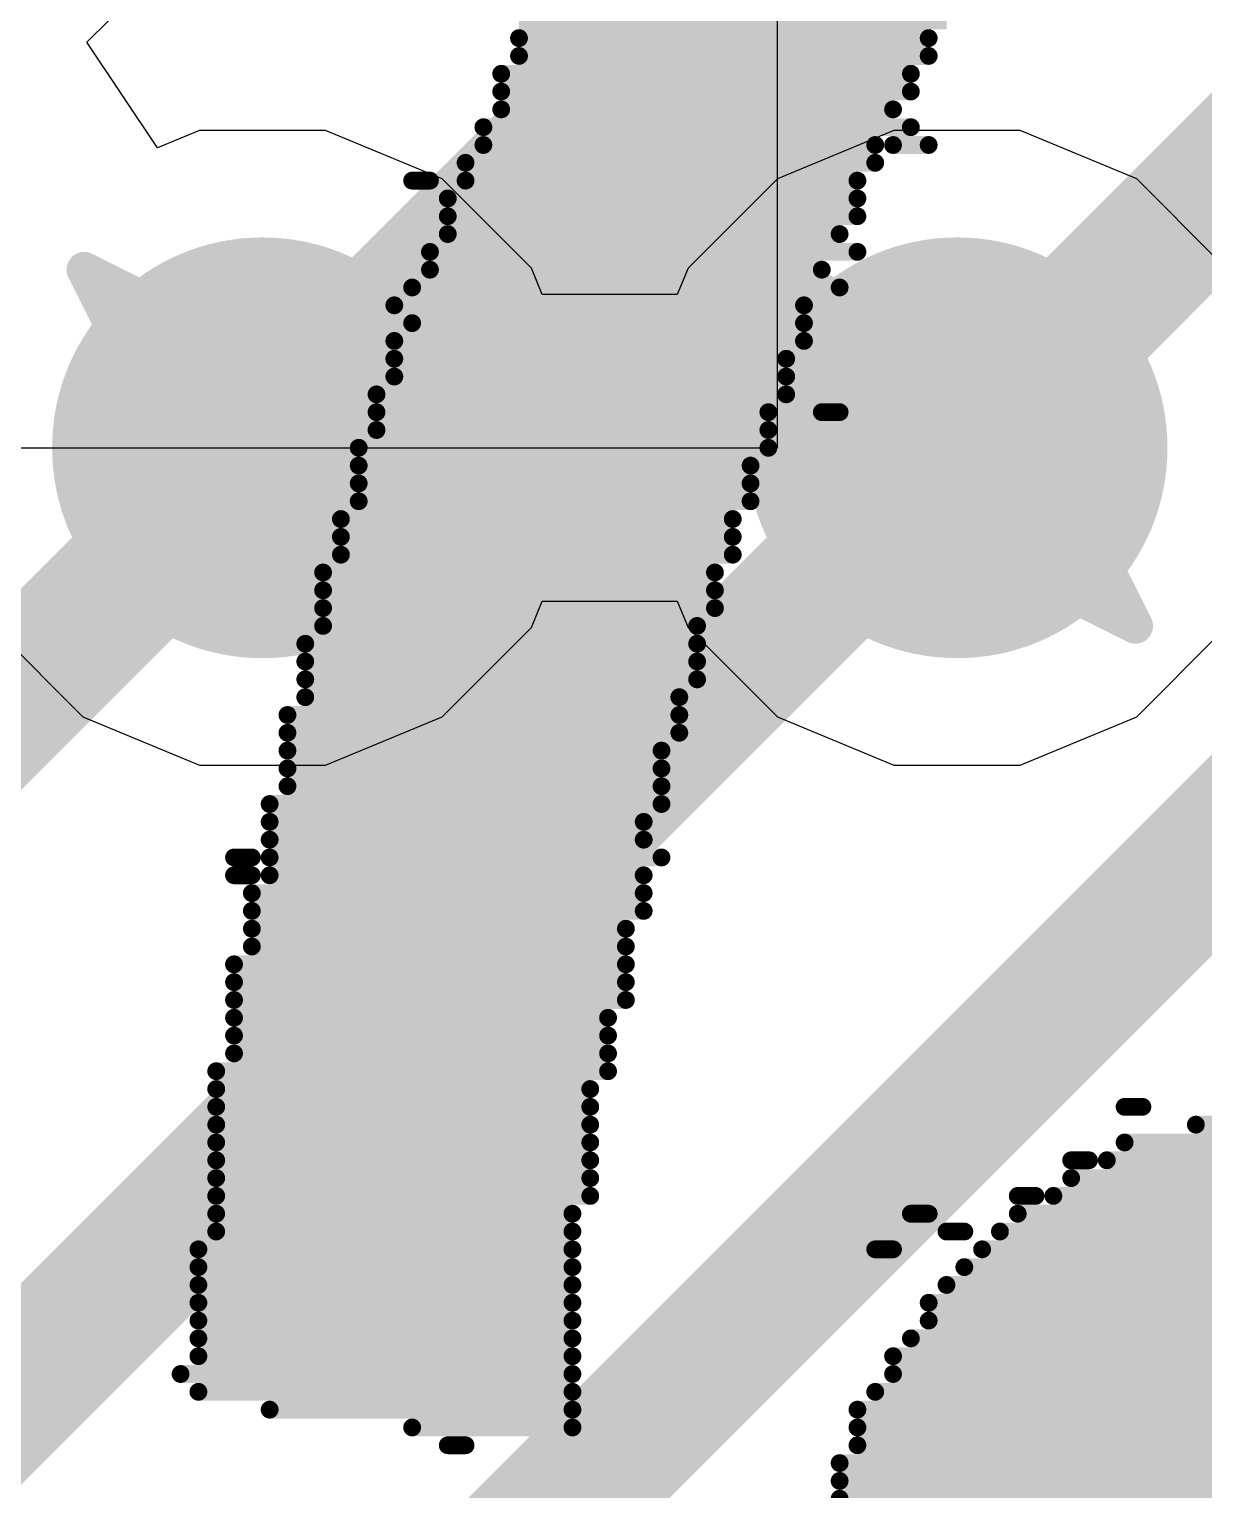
# Model space of a CAD drawing. Header units: inches. Extents: x -5 to 247, y -53 to 67.
# Drawn here: x 28.115 to 29.79, y -16.168 to -14.085 of the extents above; entities that cross this region are included whole.
import ezdxf

# ---------------------------------------------------------------- set-up
doc = ezdxf.new("R2010")
doc.units = ezdxf.units.IN
for name, color, linetype in [('Bottom Layer', 5, 'Continuous'), ('Bottom Overlay', 54, 'Continuous'), ('Drill Drawing', 1, 'Continuous'), ('Top Layer', 1, 'Continuous'), ('Via Holes', 16, 'Continuous')]:
    doc.layers.add(name, color=color, linetype=linetype)

msp = doc.modelspace()

# ---------------------------------------------------------------- hatches: boundary and pattern name
at = {"layer": 'Bottom Layer'}
h = msp.add_hatch(color=5, dxfattribs=at)
edge = h.paths.add_edge_path()
edge.add_arc((28.448, -14.6824), 0.3, 0, 360)
h = msp.add_hatch(color=5, dxfattribs=at)
edge = h.paths.add_edge_path()
edge.add_arc((29.4386, -14.6824), 0.3, 0, 360)
at = {"layer": 'Top Layer'}
h = msp.add_hatch(color=1, dxfattribs=at)
edge = h.paths.add_edge_path()
edge.add_arc((28.448, -14.6824), 0.3, 0, 360)
h = msp.add_hatch(color=1, dxfattribs=at)
edge = h.paths.add_edge_path()
edge.add_arc((29.4386, -14.6824), 0.3, 0, 360)
at = {"layer": 'Via Holes'}
h = msp.add_hatch(color=7, dxfattribs=at)
edge = h.paths.add_edge_path()
edge.add_arc((28.448, -14.6824), 0.15, 0, 360)
h = msp.add_hatch(color=7, dxfattribs=at)
edge = h.paths.add_edge_path()
edge.add_arc((29.4386, -14.6824), 0.15, 0, 360)

# ---------------------------------------------------------------- linework, layer by layer
at = {"layer": 'Bottom Layer'}
for p, q in [((28.1977, -14.1039), (28.819, -13.4826)), ((28.2984, -14.2547), (28.1977, -14.1039)), ((28.358, -14.23), (28.2984, -14.2547)), ((28.538, -14.23), (28.358, -14.23)), ((28.7043, -14.2989), (28.538, -14.23)), ((29.3486, -14.23), (29.1823, -14.2989)), ((29.5286, -14.23), (29.3486, -14.23)), ((29.6949, -14.2989), (29.5286, -14.23)), ((28.8315, -14.4261), (28.7043, -14.2989)), ((29.1823, -14.2989), (29.0551, -14.4261)), ((29.8111, -14.4151), (29.6949, -14.2989)), ((28.8471, -14.4637), (28.8315, -14.4261)), ((29.0551, -14.4261), (29.0395, -14.4637)), ((29.0395, -14.4637), (28.8471, -14.4637))]:
    msp.add_line(p, q, dxfattribs=at)
for points in [[(26.704, -16.4264, 0.2032, 0.2032, 0), (28.448, -14.6824, 0.2032, 0.2032, 0)], [(26.9503, -17.1707, 0.2032, 0.2032, 0), (29.4386, -14.6824, 0.2032, 0.2032, 0)], [(27.0817, -17.9832, 0.2032, 0.2032, 0), (30.3825, -14.6824, 0.2032, 0.2032, 0)], [(27.3733, -18.669, 0.2032, 0.2032, 0), (31.3599, -14.6824, 0.2032, 0.2032, 0)]]:
    msp.add_lwpolyline(points, format="xyseb", dxfattribs=at)
for points in [[(28.3972, -14.6824, 0.1016, 0.1016, 1), (28.4988, -14.6824, 0.1016, 0.1016, 1)], [(29.3878, -14.6824, 0.1016, 0.1016, 1), (29.4894, -14.6824, 0.1016, 0.1016, 1)]]:
    msp.add_lwpolyline(points, format="xyseb", close=True, dxfattribs=at)
at = {"layer": 'Bottom Overlay'}
for points in [[(28.8139, -14.0728, 0.0254, 0.0254, 0), (29.4235, -14.0728, 0.0254, 0.0254, 0)], [(28.8139, -14.0982, 0.0254, 0.0254, 0), (29.3981, -14.0982, 0.0254, 0.0254, 0)], [(28.8139, -14.1236, 0.0254, 0.0254, 0), (29.3981, -14.1236, 0.0254, 0.0254, 0)], [(28.7885, -14.149, 0.0254, 0.0254, 0), (29.3727, -14.149, 0.0254, 0.0254, 0)], [(28.7885, -14.1744, 0.0254, 0.0254, 0), (29.3727, -14.1744, 0.0254, 0.0254, 0)], [(28.7885, -14.1998, 0.0254, 0.0254, 0), (29.3473, -14.1998, 0.0254, 0.0254, 0)], [(28.7631, -14.2252, 0.0254, 0.0254, 0), (29.3727, -14.2252, 0.0254, 0.0254, 0)], [(28.7631, -14.2506, 0.0254, 0.0254, 0), (29.3219, -14.2506, 0.0254, 0.0254, 0)], [(29.3473, -14.2506, 0.0254, 0.0254, 0), (29.3981, -14.2506, 0.0254, 0.0254, 0)], [(28.7377, -14.276, 0.0254, 0.0254, 0), (29.3219, -14.276, 0.0254, 0.0254, 0)], [(28.6615, -14.3014, 0.0254, 0.0254, 0), (28.6869, -14.3014, 0.0254, 0.0254, 0)], [(28.7377, -14.3014, 0.0254, 0.0254, 0), (29.2965, -14.3014, 0.0254, 0.0254, 0)], [(28.7123, -14.3268, 0.0254, 0.0254, 0), (29.2965, -14.3268, 0.0254, 0.0254, 0)], [(28.7123, -14.3522, 0.0254, 0.0254, 0), (29.2965, -14.3522, 0.0254, 0.0254, 0)], [(28.7123, -14.3776, 0.0254, 0.0254, 0), (29.2711, -14.3776, 0.0254, 0.0254, 0)], [(28.6869, -14.403, 0.0254, 0.0254, 0), (29.2965, -14.403, 0.0254, 0.0254, 0)], [(28.6869, -14.4284, 0.0254, 0.0254, 0), (29.2457, -14.4284, 0.0254, 0.0254, 0)], [(28.6615, -14.4538, 0.0254, 0.0254, 0), (29.2711, -14.4538, 0.0254, 0.0254, 0)], [(28.6361, -14.4792, 0.0254, 0.0254, 0), (29.2203, -14.4792, 0.0254, 0.0254, 0)], [(28.6615, -14.5046, 0.0254, 0.0254, 0), (29.2203, -14.5046, 0.0254, 0.0254, 0)], [(28.6361, -14.53, 0.0254, 0.0254, 0), (29.2203, -14.53, 0.0254, 0.0254, 0)], [(28.6361, -14.5554, 0.0254, 0.0254, 0), (29.1949, -14.5554, 0.0254, 0.0254, 0)], [(28.6361, -14.5808, 0.0254, 0.0254, 0), (29.1949, -14.5808, 0.0254, 0.0254, 0)], [(28.6107, -14.6062, 0.0254, 0.0254, 0), (29.1949, -14.6062, 0.0254, 0.0254, 0)], [(28.6107, -14.6316, 0.0254, 0.0254, 0), (29.1695, -14.6316, 0.0254, 0.0254, 0)], [(29.2457, -14.6316, 0.0254, 0.0254, 0), (29.2711, -14.6316, 0.0254, 0.0254, 0)], [(28.6107, -14.657, 0.0254, 0.0254, 0), (29.1695, -14.657, 0.0254, 0.0254, 0)], [(28.5853, -14.6824, 0.0254, 0.0254, 0), (29.1695, -14.6824, 0.0254, 0.0254, 0)], [(28.5853, -14.7078, 0.0254, 0.0254, 0), (29.1441, -14.7078, 0.0254, 0.0254, 0)], [(28.5853, -14.7332, 0.0254, 0.0254, 0), (29.1441, -14.7332, 0.0254, 0.0254, 0)], [(28.5853, -14.7586, 0.0254, 0.0254, 0), (29.1441, -14.7586, 0.0254, 0.0254, 0)], [(28.5599, -14.784, 0.0254, 0.0254, 0), (29.1187, -14.784, 0.0254, 0.0254, 0)], [(28.5599, -14.8094, 0.0254, 0.0254, 0), (29.1187, -14.8094, 0.0254, 0.0254, 0)], [(28.5599, -14.8348, 0.0254, 0.0254, 0), (29.1187, -14.8348, 0.0254, 0.0254, 0)], [(28.5345, -14.8602, 0.0254, 0.0254, 0), (29.0933, -14.8602, 0.0254, 0.0254, 0)], [(28.5345, -14.8856, 0.0254, 0.0254, 0), (29.0933, -14.8856, 0.0254, 0.0254, 0)], [(28.5345, -14.911, 0.0254, 0.0254, 0), (29.0933, -14.911, 0.0254, 0.0254, 0)], [(28.5345, -14.9364, 0.0254, 0.0254, 0), (29.0679, -14.9364, 0.0254, 0.0254, 0)], [(28.5091, -14.9618, 0.0254, 0.0254, 0), (29.0679, -14.9618, 0.0254, 0.0254, 0)], [(28.5091, -14.9872, 0.0254, 0.0254, 0), (29.0679, -14.9872, 0.0254, 0.0254, 0)], [(28.5091, -15.0126, 0.0254, 0.0254, 0), (29.0679, -15.0126, 0.0254, 0.0254, 0)], [(28.5091, -15.038, 0.0254, 0.0254, 0), (29.0425, -15.038, 0.0254, 0.0254, 0)], [(28.4837, -15.0634, 0.0254, 0.0254, 0), (29.0425, -15.0634, 0.0254, 0.0254, 0)], [(28.4837, -15.0888, 0.0254, 0.0254, 0), (29.0425, -15.0888, 0.0254, 0.0254, 0)], [(28.4837, -15.1142, 0.0254, 0.0254, 0), (29.0171, -15.1142, 0.0254, 0.0254, 0)], [(28.4837, -15.1396, 0.0254, 0.0254, 0), (29.0171, -15.1396, 0.0254, 0.0254, 0)], [(28.4837, -15.165, 0.0254, 0.0254, 0), (29.0171, -15.165, 0.0254, 0.0254, 0)], [(28.4583, -15.1904, 0.0254, 0.0254, 0), (29.0171, -15.1904, 0.0254, 0.0254, 0)], [(28.4583, -15.2158, 0.0254, 0.0254, 0), (28.9917, -15.2158, 0.0254, 0.0254, 0)], [(28.4583, -15.2412, 0.0254, 0.0254, 0), (28.9917, -15.2412, 0.0254, 0.0254, 0)], [(28.4075, -15.2666, 0.0254, 0.0254, 0), (28.4329, -15.2666, 0.0254, 0.0254, 0)], [(28.4583, -15.2666, 0.0254, 0.0254, 0), (29.0171, -15.2666, 0.0254, 0.0254, 0)], [(28.4075, -15.292, 0.0254, 0.0254, 0), (28.4329, -15.292, 0.0254, 0.0254, 0)], [(28.4583, -15.292, 0.0254, 0.0254, 0), (28.9917, -15.292, 0.0254, 0.0254, 0)], [(28.4329, -15.3174, 0.0254, 0.0254, 0), (28.9917, -15.3174, 0.0254, 0.0254, 0)], [(28.4329, -15.3428, 0.0254, 0.0254, 0), (28.9917, -15.3428, 0.0254, 0.0254, 0)], [(28.4329, -15.3682, 0.0254, 0.0254, 0), (28.9663, -15.3682, 0.0254, 0.0254, 0)], [(28.4329, -15.3936, 0.0254, 0.0254, 0), (28.9663, -15.3936, 0.0254, 0.0254, 0)], [(28.4075, -15.419, 0.0254, 0.0254, 0), (28.9663, -15.419, 0.0254, 0.0254, 0)], [(28.4075, -15.4444, 0.0254, 0.0254, 0), (28.9663, -15.4444, 0.0254, 0.0254, 0)], [(28.4075, -15.4698, 0.0254, 0.0254, 0), (28.9663, -15.4698, 0.0254, 0.0254, 0)], [(28.4075, -15.4952, 0.0254, 0.0254, 0), (28.9409, -15.4952, 0.0254, 0.0254, 0)], [(28.4075, -15.5206, 0.0254, 0.0254, 0), (28.9409, -15.5206, 0.0254, 0.0254, 0)], [(28.4075, -15.546, 0.0254, 0.0254, 0), (28.9409, -15.546, 0.0254, 0.0254, 0)], [(28.3821, -15.5714, 0.0254, 0.0254, 0), (28.9409, -15.5714, 0.0254, 0.0254, 0)], [(28.3821, -15.5968, 0.0254, 0.0254, 0), (28.9155, -15.5968, 0.0254, 0.0254, 0)], [(28.3821, -15.6222, 0.0254, 0.0254, 0), (28.9155, -15.6222, 0.0254, 0.0254, 0)], [(29.6775, -15.6222, 0.0254, 0.0254, 0), (29.7029, -15.6222, 0.0254, 0.0254, 0)], [(28.3821, -15.6476, 0.0254, 0.0254, 0), (28.9155, -15.6476, 0.0254, 0.0254, 0)], [(29.7791, -15.6476, 0.0254, 0.0254, 0), (32.0905, -15.6476, 0.0254, 0.0254, 0)], [(28.3821, -15.673, 0.0254, 0.0254, 0), (28.9155, -15.673, 0.0254, 0.0254, 0)], [(29.6775, -15.673, 0.0254, 0.0254, 0), (32.0905, -15.673, 0.0254, 0.0254, 0)], [(28.3821, -15.6984, 0.0254, 0.0254, 0), (28.9155, -15.6984, 0.0254, 0.0254, 0)], [(29.6013, -15.6984, 0.0254, 0.0254, 0), (29.6267, -15.6984, 0.0254, 0.0254, 0)], [(29.6521, -15.6984, 0.0254, 0.0254, 0), (32.0905, -15.6984, 0.0254, 0.0254, 0)], [(28.3821, -15.7238, 0.0254, 0.0254, 0), (28.9155, -15.7238, 0.0254, 0.0254, 0)], [(29.6013, -15.7238, 0.0254, 0.0254, 0), (32.0905, -15.7238, 0.0254, 0.0254, 0)], [(28.3821, -15.7492, 0.0254, 0.0254, 0), (28.9155, -15.7492, 0.0254, 0.0254, 0)], [(29.5251, -15.7492, 0.0254, 0.0254, 0), (29.5505, -15.7492, 0.0254, 0.0254, 0)], [(29.5759, -15.7492, 0.0254, 0.0254, 0), (32.0905, -15.7492, 0.0254, 0.0254, 0)], [(28.3821, -15.7746, 0.0254, 0.0254, 0), (28.8901, -15.7746, 0.0254, 0.0254, 0)], [(29.3727, -15.7746, 0.0254, 0.0254, 0), (29.3981, -15.7746, 0.0254, 0.0254, 0)], [(29.5251, -15.7746, 0.0254, 0.0254, 0), (32.0905, -15.7746, 0.0254, 0.0254, 0)], [(28.3821, -15.8, 0.0254, 0.0254, 0), (28.8901, -15.8, 0.0254, 0.0254, 0)], [(29.4235, -15.8, 0.0254, 0.0254, 0), (29.4489, -15.8, 0.0254, 0.0254, 0)], [(29.4997, -15.8, 0.0254, 0.0254, 0), (32.0905, -15.8, 0.0254, 0.0254, 0)], [(28.3567, -15.8254, 0.0254, 0.0254, 0), (28.8901, -15.8254, 0.0254, 0.0254, 0)], [(29.3219, -15.8254, 0.0254, 0.0254, 0), (29.3473, -15.8254, 0.0254, 0.0254, 0)], [(29.4743, -15.8254, 0.0254, 0.0254, 0), (32.0905, -15.8254, 0.0254, 0.0254, 0)], [(28.3567, -15.8508, 0.0254, 0.0254, 0), (28.8901, -15.8508, 0.0254, 0.0254, 0)], [(29.4489, -15.8508, 0.0254, 0.0254, 0), (32.0905, -15.8508, 0.0254, 0.0254, 0)], [(28.3567, -15.8762, 0.0254, 0.0254, 0), (28.8901, -15.8762, 0.0254, 0.0254, 0)], [(29.4235, -15.8762, 0.0254, 0.0254, 0), (32.0905, -15.8762, 0.0254, 0.0254, 0)], [(28.3567, -15.9016, 0.0254, 0.0254, 0), (28.8901, -15.9016, 0.0254, 0.0254, 0)], [(29.3981, -15.9016, 0.0254, 0.0254, 0), (32.0905, -15.9016, 0.0254, 0.0254, 0)], [(28.3567, -15.927, 0.0254, 0.0254, 0), (28.8901, -15.927, 0.0254, 0.0254, 0)], [(29.3981, -15.927, 0.0254, 0.0254, 0), (32.0905, -15.927, 0.0254, 0.0254, 0)], [(28.3567, -15.9524, 0.0254, 0.0254, 0), (28.8901, -15.9524, 0.0254, 0.0254, 0)], [(29.3727, -15.9524, 0.0254, 0.0254, 0), (32.0905, -15.9524, 0.0254, 0.0254, 0)], [(28.3567, -15.9778, 0.0254, 0.0254, 0), (28.8901, -15.9778, 0.0254, 0.0254, 0)], [(29.3473, -15.9778, 0.0254, 0.0254, 0), (32.0905, -15.9778, 0.0254, 0.0254, 0)], [(28.3313, -16.0032, 0.0254, 0.0254, 0), (28.8901, -16.0032, 0.0254, 0.0254, 0)], [(29.3473, -16.0032, 0.0254, 0.0254, 0), (32.0905, -16.0032, 0.0254, 0.0254, 0)], [(28.3567, -16.0286, 0.0254, 0.0254, 0), (28.8901, -16.0286, 0.0254, 0.0254, 0)], [(29.3219, -16.0286, 0.0254, 0.0254, 0), (32.0905, -16.0286, 0.0254, 0.0254, 0)], [(28.4583, -16.054, 0.0254, 0.0254, 0), (28.8901, -16.054, 0.0254, 0.0254, 0)], [(29.2965, -16.054, 0.0254, 0.0254, 0), (32.0905, -16.054, 0.0254, 0.0254, 0)], [(28.6615, -16.0794, 0.0254, 0.0254, 0), (28.8901, -16.0794, 0.0254, 0.0254, 0)], [(29.2965, -16.0794, 0.0254, 0.0254, 0), (32.0905, -16.0794, 0.0254, 0.0254, 0)], [(28.7123, -16.1048, 0.0254, 0.0254, 0), (28.7377, -16.1048, 0.0254, 0.0254, 0)], [(29.2965, -16.1048, 0.0254, 0.0254, 0), (32.0905, -16.1048, 0.0254, 0.0254, 0)], [(29.2711, -16.1302, 0.0254, 0.0254, 0), (32.0905, -16.1302, 0.0254, 0.0254, 0)], [(29.2711, -16.1556, 0.0254, 0.0254, 0), (32.0905, -16.1556, 0.0254, 0.0254, 0)], [(29.2711, -16.181, 0.0254, 0.0254, 0), (32.0905, -16.181, 0.0254, 0.0254, 0)]]:
    msp.add_lwpolyline(points, format="xyseb", dxfattribs=at)
for points in [[(28.8075, -14.0982, 0.0127, 0.0127, 1), (28.8202, -14.0982, 0.0127, 0.0127, 1)], [(29.3917, -14.0982, 0.0127, 0.0127, 1), (29.4044, -14.0982, 0.0127, 0.0127, 1)], [(28.8075, -14.1236, 0.0127, 0.0127, 1), (28.8202, -14.1236, 0.0127, 0.0127, 1)], [(29.3917, -14.1236, 0.0127, 0.0127, 1), (29.4044, -14.1236, 0.0127, 0.0127, 1)], [(28.7821, -14.149, 0.0127, 0.0127, 1), (28.7948, -14.149, 0.0127, 0.0127, 1)], [(29.3663, -14.149, 0.0127, 0.0127, 1), (29.379, -14.149, 0.0127, 0.0127, 1)], [(28.7821, -14.1744, 0.0127, 0.0127, 1), (28.7948, -14.1744, 0.0127, 0.0127, 1)], [(29.3663, -14.1744, 0.0127, 0.0127, 1), (29.379, -14.1744, 0.0127, 0.0127, 1)], [(28.7821, -14.1998, 0.0127, 0.0127, 1), (28.7948, -14.1998, 0.0127, 0.0127, 1)], [(29.3409, -14.1998, 0.0127, 0.0127, 1), (29.3536, -14.1998, 0.0127, 0.0127, 1)], [(28.7567, -14.2252, 0.0127, 0.0127, 1), (28.7694, -14.2252, 0.0127, 0.0127, 1)], [(29.3663, -14.2252, 0.0127, 0.0127, 1), (29.379, -14.2252, 0.0127, 0.0127, 1)], [(28.7567, -14.2506, 0.0127, 0.0127, 1), (28.7694, -14.2506, 0.0127, 0.0127, 1)], [(29.3155, -14.2506, 0.0127, 0.0127, 1), (29.3282, -14.2506, 0.0127, 0.0127, 1)], [(29.3409, -14.2506, 0.0127, 0.0127, 1), (29.3536, -14.2506, 0.0127, 0.0127, 1)], [(29.3917, -14.2506, 0.0127, 0.0127, 1), (29.4044, -14.2506, 0.0127, 0.0127, 1)], [(28.7313, -14.276, 0.0127, 0.0127, 1), (28.744, -14.276, 0.0127, 0.0127, 1)], [(29.3155, -14.276, 0.0127, 0.0127, 1), (29.3282, -14.276, 0.0127, 0.0127, 1)], [(28.6551, -14.3014, 0.0127, 0.0127, 1), (28.6678, -14.3014, 0.0127, 0.0127, 1)], [(28.6805, -14.3014, 0.0127, 0.0127, 1), (28.6932, -14.3014, 0.0127, 0.0127, 1)], [(28.7313, -14.3014, 0.0127, 0.0127, 1), (28.744, -14.3014, 0.0127, 0.0127, 1)], [(29.2901, -14.3014, 0.0127, 0.0127, 1), (29.3028, -14.3014, 0.0127, 0.0127, 1)], [(28.7059, -14.3268, 0.0127, 0.0127, 1), (28.7186, -14.3268, 0.0127, 0.0127, 1)], [(29.2901, -14.3268, 0.0127, 0.0127, 1), (29.3028, -14.3268, 0.0127, 0.0127, 1)], [(28.7059, -14.3522, 0.0127, 0.0127, 1), (28.7186, -14.3522, 0.0127, 0.0127, 1)], [(29.2901, -14.3522, 0.0127, 0.0127, 1), (29.3028, -14.3522, 0.0127, 0.0127, 1)], [(28.7059, -14.3776, 0.0127, 0.0127, 1), (28.7186, -14.3776, 0.0127, 0.0127, 1)], [(29.2647, -14.3776, 0.0127, 0.0127, 1), (29.2774, -14.3776, 0.0127, 0.0127, 1)], [(28.6805, -14.403, 0.0127, 0.0127, 1), (28.6932, -14.403, 0.0127, 0.0127, 1)], [(29.2901, -14.403, 0.0127, 0.0127, 1), (29.3028, -14.403, 0.0127, 0.0127, 1)], [(28.6805, -14.4284, 0.0127, 0.0127, 1), (28.6932, -14.4284, 0.0127, 0.0127, 1)], [(29.2393, -14.4284, 0.0127, 0.0127, 1), (29.252, -14.4284, 0.0127, 0.0127, 1)], [(28.6551, -14.4538, 0.0127, 0.0127, 1), (28.6678, -14.4538, 0.0127, 0.0127, 1)], [(29.2647, -14.4538, 0.0127, 0.0127, 1), (29.2774, -14.4538, 0.0127, 0.0127, 1)], [(28.6297, -14.4792, 0.0127, 0.0127, 1), (28.6424, -14.4792, 0.0127, 0.0127, 1)], [(29.2139, -14.4792, 0.0127, 0.0127, 1), (29.2266, -14.4792, 0.0127, 0.0127, 1)], [(28.6551, -14.5046, 0.0127, 0.0127, 1), (28.6678, -14.5046, 0.0127, 0.0127, 1)], [(29.2139, -14.5046, 0.0127, 0.0127, 1), (29.2266, -14.5046, 0.0127, 0.0127, 1)], [(28.6297, -14.53, 0.0127, 0.0127, 1), (28.6424, -14.53, 0.0127, 0.0127, 1)], [(29.2139, -14.53, 0.0127, 0.0127, 1), (29.2266, -14.53, 0.0127, 0.0127, 1)], [(28.6297, -14.5554, 0.0127, 0.0127, 1), (28.6424, -14.5554, 0.0127, 0.0127, 1)], [(29.1885, -14.5554, 0.0127, 0.0127, 1), (29.2012, -14.5554, 0.0127, 0.0127, 1)], [(28.6297, -14.5808, 0.0127, 0.0127, 1), (28.6424, -14.5808, 0.0127, 0.0127, 1)], [(29.1885, -14.5808, 0.0127, 0.0127, 1), (29.2012, -14.5808, 0.0127, 0.0127, 1)], [(28.6043, -14.6062, 0.0127, 0.0127, 1), (28.617, -14.6062, 0.0127, 0.0127, 1)], [(29.1885, -14.6062, 0.0127, 0.0127, 1), (29.2012, -14.6062, 0.0127, 0.0127, 1)], [(28.6043, -14.6316, 0.0127, 0.0127, 1), (28.617, -14.6316, 0.0127, 0.0127, 1)], [(29.1631, -14.6316, 0.0127, 0.0127, 1), (29.1758, -14.6316, 0.0127, 0.0127, 1)], [(29.2393, -14.6316, 0.0127, 0.0127, 1), (29.252, -14.6316, 0.0127, 0.0127, 1)], [(29.2647, -14.6316, 0.0127, 0.0127, 1), (29.2774, -14.6316, 0.0127, 0.0127, 1)], [(28.6043, -14.657, 0.0127, 0.0127, 1), (28.617, -14.657, 0.0127, 0.0127, 1)], [(29.1631, -14.657, 0.0127, 0.0127, 1), (29.1758, -14.657, 0.0127, 0.0127, 1)], [(28.5789, -14.6824, 0.0127, 0.0127, 1), (28.5916, -14.6824, 0.0127, 0.0127, 1)], [(29.1631, -14.6824, 0.0127, 0.0127, 1), (29.1758, -14.6824, 0.0127, 0.0127, 1)], [(28.5789, -14.7078, 0.0127, 0.0127, 1), (28.5916, -14.7078, 0.0127, 0.0127, 1)], [(29.1377, -14.7078, 0.0127, 0.0127, 1), (29.1504, -14.7078, 0.0127, 0.0127, 1)], [(28.5789, -14.7332, 0.0127, 0.0127, 1), (28.5916, -14.7332, 0.0127, 0.0127, 1)], [(29.1377, -14.7332, 0.0127, 0.0127, 1), (29.1504, -14.7332, 0.0127, 0.0127, 1)], [(28.5789, -14.7586, 0.0127, 0.0127, 1), (28.5916, -14.7586, 0.0127, 0.0127, 1)], [(29.1377, -14.7586, 0.0127, 0.0127, 1), (29.1504, -14.7586, 0.0127, 0.0127, 1)], [(28.5535, -14.784, 0.0127, 0.0127, 1), (28.5662, -14.784, 0.0127, 0.0127, 1)], [(29.1123, -14.784, 0.0127, 0.0127, 1), (29.125, -14.784, 0.0127, 0.0127, 1)], [(28.5535, -14.8094, 0.0127, 0.0127, 1), (28.5662, -14.8094, 0.0127, 0.0127, 1)], [(29.1123, -14.8094, 0.0127, 0.0127, 1), (29.125, -14.8094, 0.0127, 0.0127, 1)], [(28.5535, -14.8348, 0.0127, 0.0127, 1), (28.5662, -14.8348, 0.0127, 0.0127, 1)], [(29.1123, -14.8348, 0.0127, 0.0127, 1), (29.125, -14.8348, 0.0127, 0.0127, 1)], [(28.5281, -14.8602, 0.0127, 0.0127, 1), (28.5408, -14.8602, 0.0127, 0.0127, 1)], [(29.0869, -14.8602, 0.0127, 0.0127, 1), (29.0996, -14.8602, 0.0127, 0.0127, 1)], [(28.5281, -14.8856, 0.0127, 0.0127, 1), (28.5408, -14.8856, 0.0127, 0.0127, 1)], [(29.0869, -14.8856, 0.0127, 0.0127, 1), (29.0996, -14.8856, 0.0127, 0.0127, 1)], [(28.5281, -14.911, 0.0127, 0.0127, 1), (28.5408, -14.911, 0.0127, 0.0127, 1)], [(29.0869, -14.911, 0.0127, 0.0127, 1), (29.0996, -14.911, 0.0127, 0.0127, 1)], [(28.5281, -14.9364, 0.0127, 0.0127, 1), (28.5408, -14.9364, 0.0127, 0.0127, 1)], [(29.0615, -14.9364, 0.0127, 0.0127, 1), (29.0742, -14.9364, 0.0127, 0.0127, 1)], [(28.5027, -14.9618, 0.0127, 0.0127, 1), (28.5154, -14.9618, 0.0127, 0.0127, 1)], [(29.0615, -14.9618, 0.0127, 0.0127, 1), (29.0742, -14.9618, 0.0127, 0.0127, 1)], [(28.5027, -14.9872, 0.0127, 0.0127, 1), (28.5154, -14.9872, 0.0127, 0.0127, 1)], [(29.0615, -14.9872, 0.0127, 0.0127, 1), (29.0742, -14.9872, 0.0127, 0.0127, 1)], [(28.5027, -15.0126, 0.0127, 0.0127, 1), (28.5154, -15.0126, 0.0127, 0.0127, 1)], [(29.0615, -15.0126, 0.0127, 0.0127, 1), (29.0742, -15.0126, 0.0127, 0.0127, 1)], [(28.5027, -15.038, 0.0127, 0.0127, 1), (28.5154, -15.038, 0.0127, 0.0127, 1)], [(29.0361, -15.038, 0.0127, 0.0127, 1), (29.0488, -15.038, 0.0127, 0.0127, 1)], [(28.4773, -15.0634, 0.0127, 0.0127, 1), (28.49, -15.0634, 0.0127, 0.0127, 1)], [(29.0361, -15.0634, 0.0127, 0.0127, 1), (29.0488, -15.0634, 0.0127, 0.0127, 1)], [(28.4773, -15.0888, 0.0127, 0.0127, 1), (28.49, -15.0888, 0.0127, 0.0127, 1)], [(29.0361, -15.0888, 0.0127, 0.0127, 1), (29.0488, -15.0888, 0.0127, 0.0127, 1)], [(28.4773, -15.1142, 0.0127, 0.0127, 1), (28.49, -15.1142, 0.0127, 0.0127, 1)], [(29.0107, -15.1142, 0.0127, 0.0127, 1), (29.0234, -15.1142, 0.0127, 0.0127, 1)], [(28.4773, -15.1396, 0.0127, 0.0127, 1), (28.49, -15.1396, 0.0127, 0.0127, 1)], [(29.0107, -15.1396, 0.0127, 0.0127, 1), (29.0234, -15.1396, 0.0127, 0.0127, 1)], [(28.4773, -15.165, 0.0127, 0.0127, 1), (28.49, -15.165, 0.0127, 0.0127, 1)], [(29.0107, -15.165, 0.0127, 0.0127, 1), (29.0234, -15.165, 0.0127, 0.0127, 1)], [(28.4519, -15.1904, 0.0127, 0.0127, 1), (28.4646, -15.1904, 0.0127, 0.0127, 1)], [(29.0107, -15.1904, 0.0127, 0.0127, 1), (29.0234, -15.1904, 0.0127, 0.0127, 1)], [(28.4519, -15.2158, 0.0127, 0.0127, 1), (28.4646, -15.2158, 0.0127, 0.0127, 1)], [(28.9853, -15.2158, 0.0127, 0.0127, 1), (28.998, -15.2158, 0.0127, 0.0127, 1)], [(28.4519, -15.2412, 0.0127, 0.0127, 1), (28.4646, -15.2412, 0.0127, 0.0127, 1)], [(28.9853, -15.2412, 0.0127, 0.0127, 1), (28.998, -15.2412, 0.0127, 0.0127, 1)], [(28.4011, -15.2666, 0.0127, 0.0127, 1), (28.4138, -15.2666, 0.0127, 0.0127, 1)], [(28.4265, -15.2666, 0.0127, 0.0127, 1), (28.4392, -15.2666, 0.0127, 0.0127, 1)], [(28.4519, -15.2666, 0.0127, 0.0127, 1), (28.4646, -15.2666, 0.0127, 0.0127, 1)], [(29.0107, -15.2666, 0.0127, 0.0127, 1), (29.0234, -15.2666, 0.0127, 0.0127, 1)], [(28.4011, -15.292, 0.0127, 0.0127, 1), (28.4138, -15.292, 0.0127, 0.0127, 1)], [(28.4265, -15.292, 0.0127, 0.0127, 1), (28.4392, -15.292, 0.0127, 0.0127, 1)], [(28.4519, -15.292, 0.0127, 0.0127, 1), (28.4646, -15.292, 0.0127, 0.0127, 1)], [(28.9853, -15.292, 0.0127, 0.0127, 1), (28.998, -15.292, 0.0127, 0.0127, 1)], [(28.4265, -15.3174, 0.0127, 0.0127, 1), (28.4392, -15.3174, 0.0127, 0.0127, 1)], [(28.9853, -15.3174, 0.0127, 0.0127, 1), (28.998, -15.3174, 0.0127, 0.0127, 1)], [(28.4265, -15.3428, 0.0127, 0.0127, 1), (28.4392, -15.3428, 0.0127, 0.0127, 1)], [(28.9853, -15.3428, 0.0127, 0.0127, 1), (28.998, -15.3428, 0.0127, 0.0127, 1)], [(28.4265, -15.3682, 0.0127, 0.0127, 1), (28.4392, -15.3682, 0.0127, 0.0127, 1)], [(28.9599, -15.3682, 0.0127, 0.0127, 1), (28.9726, -15.3682, 0.0127, 0.0127, 1)], [(28.4265, -15.3936, 0.0127, 0.0127, 1), (28.4392, -15.3936, 0.0127, 0.0127, 1)], [(28.9599, -15.3936, 0.0127, 0.0127, 1), (28.9726, -15.3936, 0.0127, 0.0127, 1)], [(28.4011, -15.419, 0.0127, 0.0127, 1), (28.4138, -15.419, 0.0127, 0.0127, 1)], [(28.9599, -15.419, 0.0127, 0.0127, 1), (28.9726, -15.419, 0.0127, 0.0127, 1)], [(28.4011, -15.4444, 0.0127, 0.0127, 1), (28.4138, -15.4444, 0.0127, 0.0127, 1)], [(28.9599, -15.4444, 0.0127, 0.0127, 1), (28.9726, -15.4444, 0.0127, 0.0127, 1)], [(28.4011, -15.4698, 0.0127, 0.0127, 1), (28.4138, -15.4698, 0.0127, 0.0127, 1)], [(28.9599, -15.4698, 0.0127, 0.0127, 1), (28.9726, -15.4698, 0.0127, 0.0127, 1)], [(28.4011, -15.4952, 0.0127, 0.0127, 1), (28.4138, -15.4952, 0.0127, 0.0127, 1)], [(28.9345, -15.4952, 0.0127, 0.0127, 1), (28.9472, -15.4952, 0.0127, 0.0127, 1)], [(28.4011, -15.5206, 0.0127, 0.0127, 1), (28.4138, -15.5206, 0.0127, 0.0127, 1)], [(28.9345, -15.5206, 0.0127, 0.0127, 1), (28.9472, -15.5206, 0.0127, 0.0127, 1)], [(28.4011, -15.546, 0.0127, 0.0127, 1), (28.4138, -15.546, 0.0127, 0.0127, 1)], [(28.9345, -15.546, 0.0127, 0.0127, 1), (28.9472, -15.546, 0.0127, 0.0127, 1)], [(28.3757, -15.5714, 0.0127, 0.0127, 1), (28.3884, -15.5714, 0.0127, 0.0127, 1)], [(28.9345, -15.5714, 0.0127, 0.0127, 1), (28.9472, -15.5714, 0.0127, 0.0127, 1)], [(28.3757, -15.5968, 0.0127, 0.0127, 1), (28.3884, -15.5968, 0.0127, 0.0127, 1)], [(28.9091, -15.5968, 0.0127, 0.0127, 1), (28.9218, -15.5968, 0.0127, 0.0127, 1)], [(28.3757, -15.6222, 0.0127, 0.0127, 1), (28.3884, -15.6222, 0.0127, 0.0127, 1)], [(28.9091, -15.6222, 0.0127, 0.0127, 1), (28.9218, -15.6222, 0.0127, 0.0127, 1)], [(29.6711, -15.6222, 0.0127, 0.0127, 1), (29.6838, -15.6222, 0.0127, 0.0127, 1)], [(29.6965, -15.6222, 0.0127, 0.0127, 1), (29.7092, -15.6222, 0.0127, 0.0127, 1)], [(28.3757, -15.6476, 0.0127, 0.0127, 1), (28.3884, -15.6476, 0.0127, 0.0127, 1)], [(28.9091, -15.6476, 0.0127, 0.0127, 1), (28.9218, -15.6476, 0.0127, 0.0127, 1)], [(29.7727, -15.6476, 0.0127, 0.0127, 1), (29.7854, -15.6476, 0.0127, 0.0127, 1)], [(28.3757, -15.673, 0.0127, 0.0127, 1), (28.3884, -15.673, 0.0127, 0.0127, 1)], [(28.9091, -15.673, 0.0127, 0.0127, 1), (28.9218, -15.673, 0.0127, 0.0127, 1)], [(29.6711, -15.673, 0.0127, 0.0127, 1), (29.6838, -15.673, 0.0127, 0.0127, 1)], [(28.3757, -15.6984, 0.0127, 0.0127, 1), (28.3884, -15.6984, 0.0127, 0.0127, 1)], [(28.9091, -15.6984, 0.0127, 0.0127, 1), (28.9218, -15.6984, 0.0127, 0.0127, 1)], [(29.5949, -15.6984, 0.0127, 0.0127, 1), (29.6076, -15.6984, 0.0127, 0.0127, 1)], [(29.6203, -15.6984, 0.0127, 0.0127, 1), (29.633, -15.6984, 0.0127, 0.0127, 1)], [(29.6457, -15.6984, 0.0127, 0.0127, 1), (29.6584, -15.6984, 0.0127, 0.0127, 1)], [(28.3757, -15.7238, 0.0127, 0.0127, 1), (28.3884, -15.7238, 0.0127, 0.0127, 1)], [(28.9091, -15.7238, 0.0127, 0.0127, 1), (28.9218, -15.7238, 0.0127, 0.0127, 1)], [(29.5949, -15.7238, 0.0127, 0.0127, 1), (29.6076, -15.7238, 0.0127, 0.0127, 1)], [(28.3757, -15.7492, 0.0127, 0.0127, 1), (28.3884, -15.7492, 0.0127, 0.0127, 1)], [(28.9091, -15.7492, 0.0127, 0.0127, 1), (28.9218, -15.7492, 0.0127, 0.0127, 1)], [(29.5187, -15.7492, 0.0127, 0.0127, 1), (29.5314, -15.7492, 0.0127, 0.0127, 1)], [(29.5441, -15.7492, 0.0127, 0.0127, 1), (29.5568, -15.7492, 0.0127, 0.0127, 1)], [(29.5695, -15.7492, 0.0127, 0.0127, 1), (29.5822, -15.7492, 0.0127, 0.0127, 1)], [(28.3757, -15.7746, 0.0127, 0.0127, 1), (28.3884, -15.7746, 0.0127, 0.0127, 1)], [(28.8837, -15.7746, 0.0127, 0.0127, 1), (28.8964, -15.7746, 0.0127, 0.0127, 1)], [(29.3663, -15.7746, 0.0127, 0.0127, 1), (29.379, -15.7746, 0.0127, 0.0127, 1)], [(29.3917, -15.7746, 0.0127, 0.0127, 1), (29.4044, -15.7746, 0.0127, 0.0127, 1)], [(29.5187, -15.7746, 0.0127, 0.0127, 1), (29.5314, -15.7746, 0.0127, 0.0127, 1)], [(28.3757, -15.8, 0.0127, 0.0127, 1), (28.3884, -15.8, 0.0127, 0.0127, 1)], [(28.8837, -15.8, 0.0127, 0.0127, 1), (28.8964, -15.8, 0.0127, 0.0127, 1)], [(29.4171, -15.8, 0.0127, 0.0127, 1), (29.4298, -15.8, 0.0127, 0.0127, 1)], [(29.4425, -15.8, 0.0127, 0.0127, 1), (29.4552, -15.8, 0.0127, 0.0127, 1)], [(29.4933, -15.8, 0.0127, 0.0127, 1), (29.506, -15.8, 0.0127, 0.0127, 1)], [(28.3503, -15.8254, 0.0127, 0.0127, 1), (28.363, -15.8254, 0.0127, 0.0127, 1)], [(28.8837, -15.8254, 0.0127, 0.0127, 1), (28.8964, -15.8254, 0.0127, 0.0127, 1)], [(29.3155, -15.8254, 0.0127, 0.0127, 1), (29.3282, -15.8254, 0.0127, 0.0127, 1)], [(29.3409, -15.8254, 0.0127, 0.0127, 1), (29.3536, -15.8254, 0.0127, 0.0127, 1)], [(29.4679, -15.8254, 0.0127, 0.0127, 1), (29.4806, -15.8254, 0.0127, 0.0127, 1)], [(28.3503, -15.8508, 0.0127, 0.0127, 1), (28.363, -15.8508, 0.0127, 0.0127, 1)], [(28.8837, -15.8508, 0.0127, 0.0127, 1), (28.8964, -15.8508, 0.0127, 0.0127, 1)], [(29.4425, -15.8508, 0.0127, 0.0127, 1), (29.4552, -15.8508, 0.0127, 0.0127, 1)], [(28.3503, -15.8762, 0.0127, 0.0127, 1), (28.363, -15.8762, 0.0127, 0.0127, 1)], [(28.8837, -15.8762, 0.0127, 0.0127, 1), (28.8964, -15.8762, 0.0127, 0.0127, 1)], [(29.4171, -15.8762, 0.0127, 0.0127, 1), (29.4298, -15.8762, 0.0127, 0.0127, 1)], [(28.3503, -15.9016, 0.0127, 0.0127, 1), (28.363, -15.9016, 0.0127, 0.0127, 1)], [(28.8837, -15.9016, 0.0127, 0.0127, 1), (28.8964, -15.9016, 0.0127, 0.0127, 1)], [(29.3917, -15.9016, 0.0127, 0.0127, 1), (29.4044, -15.9016, 0.0127, 0.0127, 1)], [(28.3503, -15.927, 0.0127, 0.0127, 1), (28.363, -15.927, 0.0127, 0.0127, 1)], [(28.8837, -15.927, 0.0127, 0.0127, 1), (28.8964, -15.927, 0.0127, 0.0127, 1)], [(29.3917, -15.927, 0.0127, 0.0127, 1), (29.4044, -15.927, 0.0127, 0.0127, 1)], [(28.3503, -15.9524, 0.0127, 0.0127, 1), (28.363, -15.9524, 0.0127, 0.0127, 1)], [(28.8837, -15.9524, 0.0127, 0.0127, 1), (28.8964, -15.9524, 0.0127, 0.0127, 1)], [(29.3663, -15.9524, 0.0127, 0.0127, 1), (29.379, -15.9524, 0.0127, 0.0127, 1)], [(28.3503, -15.9778, 0.0127, 0.0127, 1), (28.363, -15.9778, 0.0127, 0.0127, 1)], [(28.8837, -15.9778, 0.0127, 0.0127, 1), (28.8964, -15.9778, 0.0127, 0.0127, 1)], [(29.3409, -15.9778, 0.0127, 0.0127, 1), (29.3536, -15.9778, 0.0127, 0.0127, 1)], [(28.3249, -16.0032, 0.0127, 0.0127, 1), (28.3376, -16.0032, 0.0127, 0.0127, 1)], [(28.8837, -16.0032, 0.0127, 0.0127, 1), (28.8964, -16.0032, 0.0127, 0.0127, 1)], [(29.3409, -16.0032, 0.0127, 0.0127, 1), (29.3536, -16.0032, 0.0127, 0.0127, 1)], [(28.3503, -16.0286, 0.0127, 0.0127, 1), (28.363, -16.0286, 0.0127, 0.0127, 1)], [(28.8837, -16.0286, 0.0127, 0.0127, 1), (28.8964, -16.0286, 0.0127, 0.0127, 1)], [(29.3155, -16.0286, 0.0127, 0.0127, 1), (29.3282, -16.0286, 0.0127, 0.0127, 1)], [(28.4519, -16.054, 0.0127, 0.0127, 1), (28.4646, -16.054, 0.0127, 0.0127, 1)], [(28.8837, -16.054, 0.0127, 0.0127, 1), (28.8964, -16.054, 0.0127, 0.0127, 1)], [(29.2901, -16.054, 0.0127, 0.0127, 1), (29.3028, -16.054, 0.0127, 0.0127, 1)], [(28.6551, -16.0794, 0.0127, 0.0127, 1), (28.6678, -16.0794, 0.0127, 0.0127, 1)], [(28.8837, -16.0794, 0.0127, 0.0127, 1), (28.8964, -16.0794, 0.0127, 0.0127, 1)], [(29.2901, -16.0794, 0.0127, 0.0127, 1), (29.3028, -16.0794, 0.0127, 0.0127, 1)], [(28.7059, -16.1048, 0.0127, 0.0127, 1), (28.7186, -16.1048, 0.0127, 0.0127, 1)], [(28.7313, -16.1048, 0.0127, 0.0127, 1), (28.744, -16.1048, 0.0127, 0.0127, 1)], [(29.2901, -16.1048, 0.0127, 0.0127, 1), (29.3028, -16.1048, 0.0127, 0.0127, 1)], [(29.2647, -16.1302, 0.0127, 0.0127, 1), (29.2774, -16.1302, 0.0127, 0.0127, 1)], [(29.2647, -16.1556, 0.0127, 0.0127, 1), (29.2774, -16.1556, 0.0127, 0.0127, 1)], [(29.2647, -16.181, 0.0127, 0.0127, 1), (29.2774, -16.181, 0.0127, 0.0127, 1)]]:
    msp.add_lwpolyline(points, format="xyseb", close=True, dxfattribs=at)
at = {"layer": 'Drill Drawing'}
for points in [[(28.194, -14.4284, 0.0508, 0.0508, 0), (28.448, -14.5554, 0.0508, 0.0508, 0)], [(28.194, -14.4284, 0.0508, 0.0508, 0), (28.321, -14.6824, 0.0508, 0.0508, 0)], [(28.448, -14.5554, 0.0508, 0.0508, 0), (28.702, -14.4284, 0.0508, 0.0508, 0)], [(28.575, -14.6824, 0.0508, 0.0508, 0), (28.702, -14.4284, 0.0508, 0.0508, 0)], [(29.1846, -14.4284, 0.0508, 0.0508, 0), (29.4386, -14.5554, 0.0508, 0.0508, 0)], [(29.1846, -14.4284, 0.0508, 0.0508, 0), (29.3116, -14.6824, 0.0508, 0.0508, 0)], [(29.4386, -14.5554, 0.0508, 0.0508, 0), (29.6926, -14.4284, 0.0508, 0.0508, 0)], [(29.5656, -14.6824, 0.0508, 0.0508, 0), (29.6926, -14.4284, 0.0508, 0.0508, 0)], [(28.194, -14.9364, 0.0508, 0.0508, 0), (28.321, -14.6824, 0.0508, 0.0508, 0)], [(28.575, -14.6824, 0.0508, 0.0508, 0), (28.702, -14.9364, 0.0508, 0.0508, 0)], [(29.1846, -14.9364, 0.0508, 0.0508, 0), (29.3116, -14.6824, 0.0508, 0.0508, 0)], [(29.5656, -14.6824, 0.0508, 0.0508, 0), (29.6926, -14.9364, 0.0508, 0.0508, 0)], [(28.194, -14.9364, 0.0508, 0.0508, 0), (28.448, -14.8094, 0.0508, 0.0508, 0)], [(28.448, -14.8094, 0.0508, 0.0508, 0), (28.702, -14.9364, 0.0508, 0.0508, 0)], [(29.1846, -14.9364, 0.0508, 0.0508, 0), (29.4386, -14.8094, 0.0508, 0.0508, 0)], [(29.4386, -14.8094, 0.0508, 0.0508, 0), (29.6926, -14.9364, 0.0508, 0.0508, 0)]]:
    msp.add_lwpolyline(points, format="xyseb", dxfattribs=at)
for points in [[(28.1813, -14.4284, 0.0254, 0.0254, 1), (28.2067, -14.4284, 0.0254, 0.0254, 1)], [(28.1813, -14.4284, 0.0254, 0.0254, 1), (28.2067, -14.4284, 0.0254, 0.0254, 1)], [(28.6893, -14.4284, 0.0254, 0.0254, 1), (28.7147, -14.4284, 0.0254, 0.0254, 1)], [(28.6893, -14.4284, 0.0254, 0.0254, 1), (28.7147, -14.4284, 0.0254, 0.0254, 1)], [(29.1719, -14.4284, 0.0254, 0.0254, 1), (29.1973, -14.4284, 0.0254, 0.0254, 1)], [(29.1719, -14.4284, 0.0254, 0.0254, 1), (29.1973, -14.4284, 0.0254, 0.0254, 1)], [(29.6799, -14.4284, 0.0254, 0.0254, 1), (29.7053, -14.4284, 0.0254, 0.0254, 1)], [(29.6799, -14.4284, 0.0254, 0.0254, 1), (29.7053, -14.4284, 0.0254, 0.0254, 1)], [(28.4353, -14.5554, 0.0254, 0.0254, 1), (28.4607, -14.5554, 0.0254, 0.0254, 1)], [(28.4353, -14.5554, 0.0254, 0.0254, 1), (28.4607, -14.5554, 0.0254, 0.0254, 1)], [(29.4259, -14.5554, 0.0254, 0.0254, 1), (29.4513, -14.5554, 0.0254, 0.0254, 1)], [(29.4259, -14.5554, 0.0254, 0.0254, 1), (29.4513, -14.5554, 0.0254, 0.0254, 1)], [(28.3083, -14.6824, 0.0254, 0.0254, 1), (28.3337, -14.6824, 0.0254, 0.0254, 1)], [(28.3083, -14.6824, 0.0254, 0.0254, 1), (28.3337, -14.6824, 0.0254, 0.0254, 1)], [(28.5623, -14.6824, 0.0254, 0.0254, 1), (28.5877, -14.6824, 0.0254, 0.0254, 1)], [(28.5623, -14.6824, 0.0254, 0.0254, 1), (28.5877, -14.6824, 0.0254, 0.0254, 1)], [(29.2989, -14.6824, 0.0254, 0.0254, 1), (29.3243, -14.6824, 0.0254, 0.0254, 1)], [(29.2989, -14.6824, 0.0254, 0.0254, 1), (29.3243, -14.6824, 0.0254, 0.0254, 1)], [(29.5529, -14.6824, 0.0254, 0.0254, 1), (29.5783, -14.6824, 0.0254, 0.0254, 1)], [(29.5529, -14.6824, 0.0254, 0.0254, 1), (29.5783, -14.6824, 0.0254, 0.0254, 1)], [(28.4353, -14.8094, 0.0254, 0.0254, 1), (28.4607, -14.8094, 0.0254, 0.0254, 1)], [(28.4353, -14.8094, 0.0254, 0.0254, 1), (28.4607, -14.8094, 0.0254, 0.0254, 1)], [(29.4259, -14.8094, 0.0254, 0.0254, 1), (29.4513, -14.8094, 0.0254, 0.0254, 1)], [(29.4259, -14.8094, 0.0254, 0.0254, 1), (29.4513, -14.8094, 0.0254, 0.0254, 1)], [(28.1813, -14.9364, 0.0254, 0.0254, 1), (28.2067, -14.9364, 0.0254, 0.0254, 1)], [(28.1813, -14.9364, 0.0254, 0.0254, 1), (28.2067, -14.9364, 0.0254, 0.0254, 1)], [(28.6893, -14.9364, 0.0254, 0.0254, 1), (28.7147, -14.9364, 0.0254, 0.0254, 1)], [(28.6893, -14.9364, 0.0254, 0.0254, 1), (28.7147, -14.9364, 0.0254, 0.0254, 1)], [(29.1719, -14.9364, 0.0254, 0.0254, 1), (29.1973, -14.9364, 0.0254, 0.0254, 1)], [(29.1719, -14.9364, 0.0254, 0.0254, 1), (29.1973, -14.9364, 0.0254, 0.0254, 1)], [(29.6799, -14.9364, 0.0254, 0.0254, 1), (29.7053, -14.9364, 0.0254, 0.0254, 1)], [(29.6799, -14.9364, 0.0254, 0.0254, 1), (29.7053, -14.9364, 0.0254, 0.0254, 1)]]:
    msp.add_lwpolyline(points, format="xyseb", close=True, dxfattribs=at)
at = {"layer": 'Top Layer'}
for p, q in [((29.1823, -14.6824), (29.1823, -12.509)), ((26.8119, -14.6824), (29.1823, -14.6824)), ((28.8315, -14.9386), (28.8471, -14.9011)), ((28.8471, -14.9011), (29.0395, -14.9011)), ((29.0395, -14.9011), (29.0551, -14.9386)), ((28.0645, -14.9386), (28.1917, -15.0659)), ((28.7043, -15.0659), (28.8315, -14.9386)), ((29.0551, -14.9386), (29.1823, -15.0659)), ((29.6949, -15.0659), (29.8111, -14.9497)), ((28.1917, -15.0659), (28.358, -15.1348)), ((28.538, -15.1348), (28.7043, -15.0659)), ((29.1823, -15.0659), (29.3486, -15.1348)), ((29.5286, -15.1348), (29.6949, -15.0659)), ((28.358, -15.1348), (28.538, -15.1348)), ((29.3486, -15.1348), (29.5286, -15.1348))]:
    msp.add_line(p, q, dxfattribs=at)
for points in [[(28.448, -14.6824, 0.2032, 0.2032, 0), (29.6874, -13.443, 0.2032, 0.2032, 0)], [(29.4386, -14.6824, 0.2032, 0.2032, 0), (30.2422, -13.8788, 0.2032, 0.2032, 0)]]:
    msp.add_lwpolyline(points, format="xyseb", dxfattribs=at)
for points in [[(28.3972, -14.6824, 0.1016, 0.1016, 1), (28.4988, -14.6824, 0.1016, 0.1016, 1)], [(29.3878, -14.6824, 0.1016, 0.1016, 1), (29.4894, -14.6824, 0.1016, 0.1016, 1)]]:
    msp.add_lwpolyline(points, format="xyseb", close=True, dxfattribs=at)

doc.saveas('drawing.dxf')
